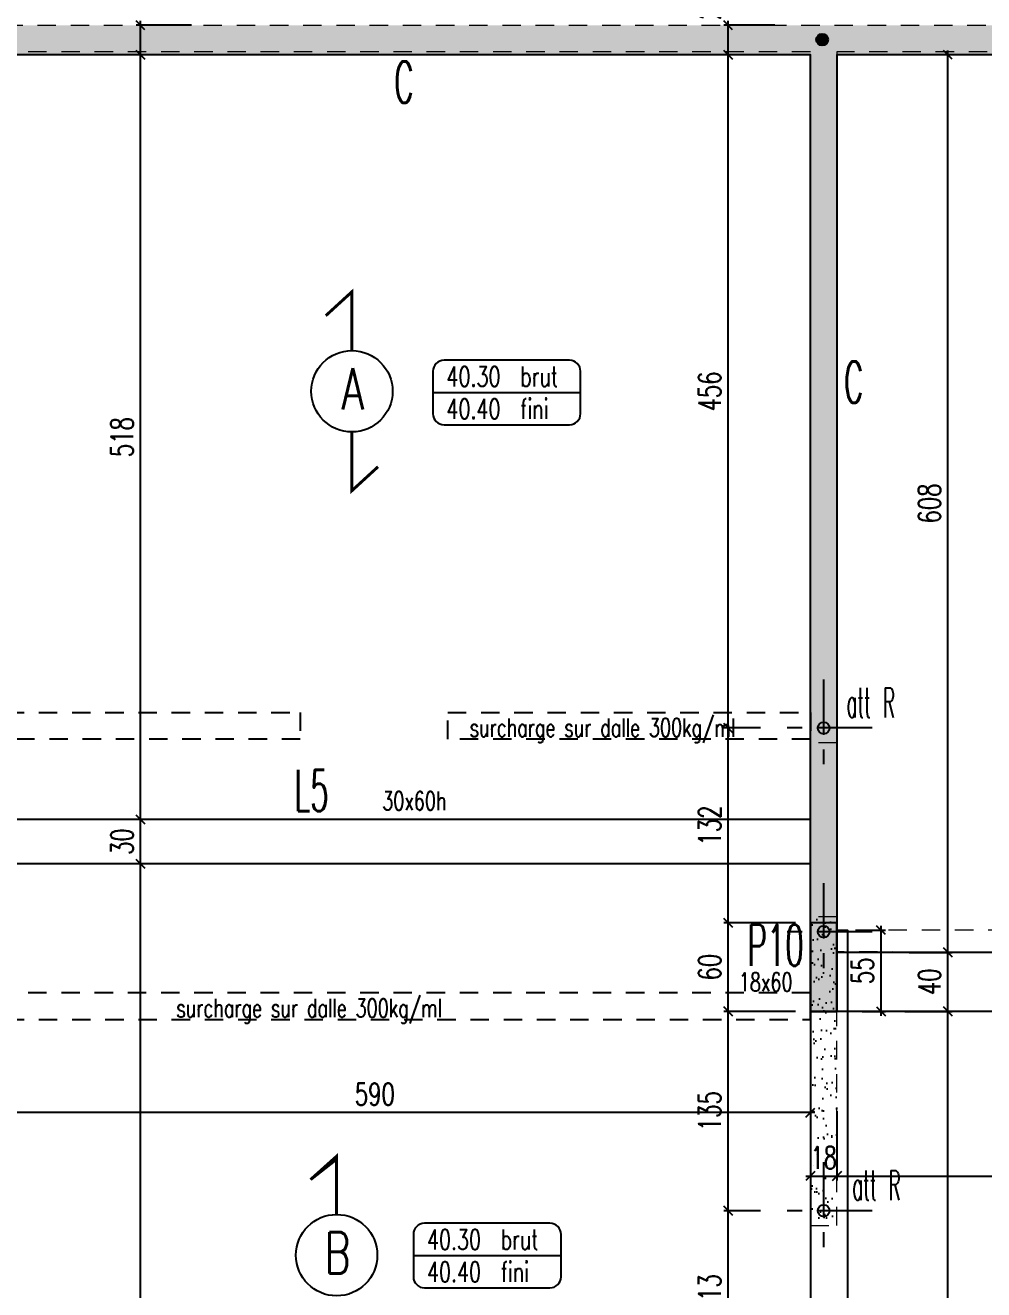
# Model space of a CAD drawing. Extents: x 308 to 437, y -199 to -146.
# Drawn here: x 391.57 to 398.06, y -173.43 to -164.86 of the extents above; entities that cross this region are included whole.
import ezdxf
from ezdxf.enums import TextEntityAlignment as Align

# ---------------------------------------------------------------- set-up
doc = ezdxf.new("R2010")
doc.units = 0
doc.header["$LTSCALE"] = 0.5
doc.header["$MEASUREMENT"] = 0
for name, pattern in [('AXES2', [1.125, 0.75, -0.125, 0.125, -0.125]), ('CACHE', [0.375, 0.25, -0.125]), ('DISCONTINU2', [0.375, 0.25, -0.125])]:
    doc.linetypes.add(name, pattern=pattern)
doc.layers.get('DEFPOINTS').update_dxf_attribs({"linetype": 'CONTINUOUS'})
for name, color, linetype in [('AXES', 6, 'AXES2'), ('COTATION', 7, 'CONTINUOUS'), ('HABILLAGE', 7, 'CONTINUOUS'), ('MURS', 3, 'CONTINUOUS'), ('PLANCHER', 7, 'CONTINUOUS'), ('POCHAGE', 254, 'CONTINUOUS'), ('POTEAUX', 1, 'CONTINUOUS'), ('POUTRES', 2, 'CONTINUOUS'), ('RAID', 1, 'CONTINUOUS'), ('RDC', 7, 'DISCONTINU2'), ('REPERAGE', 4, 'CONTINUOUS'), ('REPERE-CHAI', 4, 'CONTINUOUS'), ('REPERE-POT', 4, 'CONTINUOUS'), ('REPERE-POUT', 4, 'CONTINUOUS'), ('REPERE-RAID', 4, 'CONTINUOUS'), ('TPFI cloisonsSAAD', 4, 'CONTINUOUS')]:
    doc.layers.add(name, color=color, linetype=linetype)
doc.styles.add('ROMANS8', font='romans.shx', dxfattribs={"width": 0.7})
doc.styles.get("Standard").update_dxf_attribs({"font": 'txt.shx'})
doc.dimstyles.new('COT50 cm', dxfattribs={"dimtxt": 0.15, "dimasz": 0.06, "dimexe": 0.03, "dimexo": 0.1, "dimgap": 0.05, "dimtad": 1, "dimdec": 0, "dimlfac": 100, "dimzin": 0, "dimdsep": 46, "dimtxsty": 'ROMANS8', "dimblk1": 'OBLIQUE', "dimblk2": 'OBLIQUE', "dimsah": 1, "dimcen": 0.03, "dimdle": 0.03, "dimclrt": 1, "dimadec": 0, "dimazin": 0, "dimtfac": 1, "dimtdec": 0, "dimtmove": 0, "dimatfit": 3, "dimfxl": 0, "dimtolj": 1, "dimtzin": 0, "dimlwd": -1, "dimlwe": -1, "dimarcsym": 0})
pattern_1 = [(37.50000000000001, (-513.7932252132141, 160.441264554556), (-0.004409535067672572, 0.1348776638309211), [0, -0.1064, 0, -0.119, 0, -0.11375]), (7.499999999999999, (-513.7932252132141, 160.441264554556), (0.1238843693687409, 0.1975502245660818), [0, -0.0574, 0, -0.09590000000000001, 0, -0.03675]), (327.5, (-513.8793252132141, 160.441264554556), (0.2179899303226047, 0.000396133747587546), [0, -0.035, 0, -0.126, 0, -0.1645]), (317.5, (-513.8793252132141, 160.441264554556), (0.2104288623200606, 0.06143728954539746), [0, -0.0175, 0, -0.0826, 0, -0.09450000000000001])]

# ---------------------------------------------------------------- blocks, each defined once
blk = doc.blocks.new('139')
at = {"layer": 'HABILLAGE', "color": 7}
blk.add_line((-0.6647674193192543, 0), (0.6647674193192543, 0), dxfattribs=at)
at = {"layer": 'HABILLAGE'}
blk.add_lwpolyline([(-0.5647674193192529, -0.2909585148416696), (0.5647674193192636, -0.2909585148416696, 0.414213562373095), (0.6647674193192632, -0.1909585148416681), (0.6647674193192614, 0.1909585148416717, 0.414213562373095), (0.5647674193192618, 0.2909585148416731), (-0.5647674193192529, 0.2909585148416767, 0.4142135623730961), (-0.6647674193192525, 0.1909585148416753), (-0.6647674193192525, -0.1909585148416681, 0.414213562373095)], format="xyb", close=True, dxfattribs=at)
at = {"layer": 'HABILLAGE', "color": 1, "width": 0.7}
for s, p in [('brut', (0.1214602672022504, 0.05395632803437067)), ('fini', (0.1214602672022504, -0.2370021868072989))]:
    blk.add_text(s, height=0.18, dxfattribs=at).set_placement(p)
for tag, p in [('NIVBRUT', (-0.5425253203965941, 0.05395632803437067)), ('NIVFINI', (-0.5425253203965941, -0.2370021868072989))]:
    blk.add_attdef(tag, p, '', height=0.18, dxfattribs=at)
blk = doc.blocks.new('_Oblique')
at = {"layer": 'COTATION', "color": 0, "lineweight": -2}
blk.add_line((-0.5, -0.5), (0.5, 0.5), dxfattribs=at)
blk = doc.blocks.new('*D899')
at = {"layer": 'COTATION', "color": 0, "transparency": 16777216}
for p, q in [((384.5226946487015, -163.98560022323), (403.9996500210831, -163.98560022323)), ((384.5526946487015, -164.5643357980688), (384.5526946487015, -163.95560022323)), ((403.9696500210831, -164.761264984742), (403.9696500210831, -163.95560022323))]:
    blk.add_line(p, q, dxfattribs=at)
at = {"layer": 'DEFPOINTS', "color": 0, "transparency": 16777216}
for p in [(403.9696500210831, -163.98560022323), (384.5526946487015, -164.6643357980688), (403.9696500210831, -164.861264984742)]:
    blk.add_point(p, dxfattribs=at)
at = {"layer": 'COTATION', "color": 0, "transparency": 16777216, "xscale": 0.06, "yscale": 0.06, "zscale": 0.06, "rotation": 180}
blk.add_blockref('_Oblique', (384.5526946487015, -163.98560022323), dxfattribs=at)
at = {"layer": 'COTATION', "color": 0, "transparency": 16777216, "xscale": 0.06, "yscale": 0.06, "zscale": 0.06}
blk.add_blockref('_Oblique', (403.9696500210831, -163.98560022323), dxfattribs=at)
at = {"layer": 'COTATION', "color": 1, "transparency": 16777216, "insert": (394.2611723348923, -163.86060022323), "char_height": 0.15, "attachment_point": 5, "style": 'ROMANS8'}
blk.add_mtext('\\A1;1942', dxfattribs=at)
blk = doc.blocks.new('*D1164')
at = {"layer": 'COTATION', "color": 0, "transparency": 16777216}
for p, q in [((392.3506608695665, -176.7615375992998), (392.3506608695665, -170.5114053712962)), ((392.548341699277, -170.5414053712962), (392.3206608695666, -170.5414053712962)), ((392.5480192227104, -176.7315375992998), (392.3206608695666, -176.7315375992998))]:
    blk.add_line(p, q, dxfattribs=at)
at = {"layer": 'DEFPOINTS', "color": 0, "transparency": 16777216}
for p in [(392.3506608695665, -170.5414053712962), (392.648341699277, -170.5414053712962), (392.6480192227104, -176.7315375992998)]:
    blk.add_point(p, dxfattribs=at)
at = {"layer": 'COTATION', "color": 0, "transparency": 16777216, "xscale": 0.06, "yscale": 0.06, "zscale": 0.06}
for p, rotation in [((392.3506608695665, -170.5414053712962), 90), ((392.3506608695665, -176.7315375992998), 270)]:
    blk.add_blockref('_Oblique', p, dxfattribs=dict(at, rotation=rotation))
at = {"layer": 'COTATION', "color": 1, "transparency": 16777216, "insert": (392.2256608695666, -173.6364714852979), "char_height": 0.15, "attachment_point": 5, "rotation": 90, "style": 'ROMANS8'}
blk.add_mtext('\\A1;619', dxfattribs=at)
blk = doc.blocks.new('*D1165')
at = {"layer": 'COTATION', "color": 0, "transparency": 16777216}
for p, q in [((392.6026200261698, -170.2414081985328), (392.3206608695666, -170.2414081985328)), ((392.3506608695665, -170.5714053712962), (392.3506608695665, -170.2114081985328)), ((392.548341699277, -170.5414053712962), (392.3206608695666, -170.5414053712962))]:
    blk.add_line(p, q, dxfattribs=at)
at = {"layer": 'DEFPOINTS', "color": 0, "transparency": 16777216}
for p in [(392.3506608695665, -170.2414081985328), (392.7026200261698, -170.2414081985328), (392.648341699277, -170.5414053712962)]:
    blk.add_point(p, dxfattribs=at)
at = {"layer": 'COTATION', "color": 0, "transparency": 16777216, "xscale": 0.06, "yscale": 0.06, "zscale": 0.06}
for p, rotation in [((392.3506608695665, -170.2414081985328), 90), ((392.3506608695665, -170.5414053712962), 270)]:
    blk.add_blockref('_Oblique', p, dxfattribs=dict(at, rotation=rotation))
at = {"layer": 'COTATION', "color": 1, "transparency": 16777216, "insert": (392.2256608695666, -170.3914067849144), "char_height": 0.15, "attachment_point": 5, "rotation": 90, "style": 'ROMANS8'}
blk.add_mtext('\\A1;30', dxfattribs=at)
blk = doc.blocks.new('*D1166')
at = {"layer": 'COTATION', "color": 0, "transparency": 16777216}
for p, q in [((392.3506608695665, -170.2714081985328), (392.3506608695665, -165.0312649835514)), ((392.6962386951576, -165.0612649835514), (392.3206608695666, -165.0612649835514)), ((392.6026200261698, -170.2414081985328), (392.3206608695666, -170.2414081985328))]:
    blk.add_line(p, q, dxfattribs=at)
at = {"layer": 'DEFPOINTS', "color": 0, "transparency": 16777216}
for p in [(392.3506608695665, -165.0612649835514), (392.7962386951576, -165.0612649835514), (392.7026200261698, -170.2414081985328)]:
    blk.add_point(p, dxfattribs=at)
at = {"layer": 'COTATION', "color": 0, "transparency": 16777216, "xscale": 0.06, "yscale": 0.06, "zscale": 0.06}
for p, rotation in [((392.3506608695665, -165.0612649835514), 90), ((392.3506608695665, -170.2414081985328), 270)]:
    blk.add_blockref('_Oblique', p, dxfattribs=dict(at, rotation=rotation))
at = {"layer": 'COTATION', "color": 1, "transparency": 16777216, "insert": (392.2256608695666, -167.6513365910421), "char_height": 0.15, "attachment_point": 5, "rotation": 90, "style": 'ROMANS8'}
blk.add_mtext('\\A1;518', dxfattribs=at)
blk = doc.blocks.new('*D1167')
at = {"layer": 'COTATION', "color": 0, "transparency": 16777216}
for p, q in [((392.6962386951576, -164.8612649833652), (392.3206608695666, -164.8612649833652)), ((392.3506608695665, -165.0912649835514), (392.3506608695665, -164.8312649833652)), ((392.6962386951576, -165.0612649835514), (392.3206608695666, -165.0612649835514))]:
    blk.add_line(p, q, dxfattribs=at)
at = {"layer": 'DEFPOINTS', "color": 0, "transparency": 16777216}
for p in [(392.3506608695665, -164.8612649833652), (392.7962386951576, -164.8612649833652), (392.7962386951576, -165.0612649835514)]:
    blk.add_point(p, dxfattribs=at)
at = {"layer": 'COTATION', "color": 0, "transparency": 16777216, "xscale": 0.06, "yscale": 0.06, "zscale": 0.06}
for p, rotation in [((392.3506608695665, -164.8612649833652), 90), ((392.3506608695665, -165.0612649835514), 270)]:
    blk.add_blockref('_Oblique', p, dxfattribs=dict(at, rotation=rotation))
at = {"layer": 'COTATION', "color": 1, "transparency": 16777216, "insert": (392.2267175397956, -164.7117923822652), "char_height": 0.15, "attachment_point": 5, "rotation": 90, "style": 'ROMANS8'}
blk.add_mtext('\\A1;20', dxfattribs=at)
blk = doc.blocks.new('*D1174')
at = {"layer": 'COTATION', "color": 0, "transparency": 16777216}
for p, q in [((396.5507838022669, -172.8912654549384), (396.3026295989478, -172.8912654549384)), ((396.3326295989477, -174.0512649847402), (396.3326295989477, -172.8612654549384)), ((396.5507838022669, -174.0212649847402), (396.3026295989478, -174.0212649847402))]:
    blk.add_line(p, q, dxfattribs=at)
at = {"layer": 'DEFPOINTS', "color": 0, "transparency": 16777216}
for p in [(396.3326295989477, -172.8912654549384), (396.6507838022669, -172.8912654549384), (396.6507838022669, -174.0212649847402)]:
    blk.add_point(p, dxfattribs=at)
at = {"layer": 'COTATION', "color": 0, "transparency": 16777216, "xscale": 0.06, "yscale": 0.06, "zscale": 0.06}
for p, rotation in [((396.3326295989477, -172.8912654549384), 90), ((396.3326295989477, -174.0212649847402), 270)]:
    blk.add_blockref('_Oblique', p, dxfattribs=dict(at, rotation=rotation))
at = {"layer": 'COTATION', "color": 1, "transparency": 16777216, "insert": (396.2076295989478, -173.4562652198392), "char_height": 0.15, "attachment_point": 5, "rotation": 90, "style": 'ROMANS8'}
blk.add_mtext('\\A1;113', dxfattribs=at)
blk = doc.blocks.new('*D1175')
at = {"layer": 'COTATION', "color": 0, "transparency": 16777216}
for p, q in [((396.7899855047765, -171.5413366858738), (396.3026295989478, -171.5413366858738)), ((396.3326295989477, -172.9212654549384), (396.3326295989477, -171.5113366858738)), ((396.5507838022669, -172.8912654549384), (396.3026295989478, -172.8912654549384))]:
    blk.add_line(p, q, dxfattribs=at)
at = {"layer": 'DEFPOINTS', "color": 0, "transparency": 16777216}
for p in [(396.3326295989477, -171.5413366858738), (396.8899855047765, -171.5413366858738), (396.6507838022669, -172.8912654549384)]:
    blk.add_point(p, dxfattribs=at)
at = {"layer": 'COTATION', "color": 0, "transparency": 16777216, "xscale": 0.06, "yscale": 0.06, "zscale": 0.06}
for p, rotation in [((396.3326295989477, -171.5413366858738), 90), ((396.3326295989477, -172.8912654549384), 270)]:
    blk.add_blockref('_Oblique', p, dxfattribs=dict(at, rotation=rotation))
at = {"layer": 'COTATION', "color": 1, "transparency": 16777216, "insert": (396.2076295989478, -172.216301070406), "char_height": 0.15, "attachment_point": 5, "rotation": 90, "style": 'ROMANS8'}
blk.add_mtext('\\A1;135', dxfattribs=at)
blk = doc.blocks.new('*D1176')
at = {"layer": 'COTATION', "color": 0, "transparency": 16777216}
for p, q in [((396.7899354765672, -170.941384492271), (396.3026295989478, -170.941384492271)), ((396.3326295989477, -171.5713366858738), (396.3326295989477, -170.911384492271)), ((396.7899855047765, -171.5413366858738), (396.3026295989478, -171.5413366858738))]:
    blk.add_line(p, q, dxfattribs=at)
at = {"layer": 'DEFPOINTS', "color": 0, "transparency": 16777216}
for p in [(396.3326295989477, -170.941384492271), (396.8899354765672, -170.941384492271), (396.8899855047765, -171.5413366858738)]:
    blk.add_point(p, dxfattribs=at)
at = {"layer": 'COTATION', "color": 0, "transparency": 16777216, "xscale": 0.06, "yscale": 0.06, "zscale": 0.06}
for p, rotation in [((396.3326295989477, -170.941384492271), 90), ((396.3326295989477, -171.5413366858738), 270)]:
    blk.add_blockref('_Oblique', p, dxfattribs=dict(at, rotation=rotation))
at = {"layer": 'COTATION', "color": 1, "transparency": 16777216, "insert": (396.2076295989478, -171.2413605890723), "char_height": 0.15, "attachment_point": 5, "rotation": 90, "style": 'ROMANS8'}
blk.add_mtext('\\A1;60', dxfattribs=at)
blk = doc.blocks.new('*D1177')
at = {"layer": 'COTATION', "color": 0, "transparency": 16777216}
for p, q in [((396.3326295989477, -170.971384492271), (396.3326295989477, -169.5912654561348)), ((396.5507838022669, -169.6212654561348), (396.3026295989478, -169.6212654561348)), ((396.7899354765672, -170.941384492271), (396.3026295989478, -170.941384492271))]:
    blk.add_line(p, q, dxfattribs=at)
at = {"layer": 'DEFPOINTS', "color": 0, "transparency": 16777216}
for p in [(396.3326295989477, -169.6212654561348), (396.6507838022669, -169.6212654561348), (396.8899354765672, -170.941384492271)]:
    blk.add_point(p, dxfattribs=at)
at = {"layer": 'COTATION', "color": 0, "transparency": 16777216, "xscale": 0.06, "yscale": 0.06, "zscale": 0.06}
for p, rotation in [((396.3326295989477, -169.6212654561348), 90), ((396.3326295989477, -170.941384492271), 270)]:
    blk.add_blockref('_Oblique', p, dxfattribs=dict(at, rotation=rotation))
at = {"layer": 'COTATION', "color": 1, "transparency": 16777216, "insert": (396.2076295989478, -170.2813249742029), "char_height": 0.15, "attachment_point": 5, "rotation": 90, "style": 'ROMANS8'}
blk.add_mtext('\\A1;132', dxfattribs=at)
blk = doc.blocks.new('*D1178')
at = {"layer": 'COTATION', "color": 0, "transparency": 16777216}
for p, q in [((396.3326295989477, -169.6512654561348), (396.3326295989477, -165.0312649835514)), ((396.5883518392069, -165.0612649835514), (396.3026295989478, -165.0612649835514)), ((396.5507838022669, -169.6212654561348), (396.3026295989478, -169.6212654561348))]:
    blk.add_line(p, q, dxfattribs=at)
at = {"layer": 'DEFPOINTS', "color": 0, "transparency": 16777216}
for p in [(396.3326295989477, -165.0612649835514), (396.6883518392069, -165.0612649835514), (396.6507838022669, -169.6212654561348)]:
    blk.add_point(p, dxfattribs=at)
at = {"layer": 'COTATION', "color": 0, "transparency": 16777216, "xscale": 0.06, "yscale": 0.06, "zscale": 0.06}
for p, rotation in [((396.3326295989477, -165.0612649835514), 90), ((396.3326295989477, -169.6212654561348), 270)]:
    blk.add_blockref('_Oblique', p, dxfattribs=dict(at, rotation=rotation))
at = {"layer": 'COTATION', "color": 1, "transparency": 16777216, "insert": (396.2076295989478, -167.3412652198431), "char_height": 0.15, "attachment_point": 5, "rotation": 90, "style": 'ROMANS8'}
blk.add_mtext('\\A1;456', dxfattribs=at)
blk = doc.blocks.new('*D1179')
at = {"layer": 'COTATION', "color": 0, "transparency": 16777216}
for p, q in [((396.6482555627616, -164.861264984742), (396.3026295989478, -164.861264984742)), ((396.3326295989477, -165.0912649835514), (396.3326295989477, -164.831264984742)), ((396.5883518392069, -165.0612649835514), (396.3026295989478, -165.0612649835514))]:
    blk.add_line(p, q, dxfattribs=at)
at = {"layer": 'DEFPOINTS', "color": 0, "transparency": 16777216}
for p in [(396.3326295989477, -164.861264984742), (396.7482555627616, -164.861264984742), (396.6883518392069, -165.0612649835514)]:
    blk.add_point(p, dxfattribs=at)
at = {"layer": 'COTATION', "color": 0, "transparency": 16777216, "xscale": 0.06, "yscale": 0.06, "zscale": 0.06}
for p, rotation in [((396.3326295989477, -164.861264984742), 90), ((396.3326295989477, -165.0612649835514), 270)]:
    blk.add_blockref('_Oblique', p, dxfattribs=dict(at, rotation=rotation))
at = {"layer": 'COTATION', "color": 1, "transparency": 16777216, "insert": (396.2038276924422, -164.7344652637053), "char_height": 0.15, "attachment_point": 5, "rotation": 90, "style": 'ROMANS8'}
blk.add_mtext('\\A1;20', dxfattribs=at)
blk = doc.blocks.new('*D1181')
at = {"layer": 'COTATION', "color": 0, "transparency": 16777216}
for p, q in [((397.5287371481942, -171.5411958753269), (397.8515095465871, -171.5411958753269)), ((397.8215095465871, -176.7614080561836), (397.8215095465871, -171.5111958753269)), ((397.1699354764121, -176.7314080561836), (397.8515095465871, -176.7314080561836))]:
    blk.add_line(p, q, dxfattribs=at)
at = {"layer": 'DEFPOINTS', "color": 0, "transparency": 16777216}
for p in [(397.4287371481942, -171.5411958753269), (397.8215095465871, -171.5411958753269), (397.0699354764121, -176.7314080561836)]:
    blk.add_point(p, dxfattribs=at)
at = {"layer": 'COTATION', "color": 0, "transparency": 16777216, "xscale": 0.06, "yscale": 0.06, "zscale": 0.06}
for p, rotation in [((397.8215095465871, -171.5411958753269), 90), ((397.8215095465871, -176.7314080561836), 270)]:
    blk.add_blockref('_Oblique', p, dxfattribs=dict(at, rotation=rotation))
at = {"layer": 'COTATION', "color": 1, "transparency": 16777216, "insert": (397.6965095465872, -174.1363019657552), "char_height": 0.15, "attachment_point": 5, "rotation": 90, "style": 'ROMANS8'}
blk.add_mtext('\\A1;519', dxfattribs=at)
blk = doc.blocks.new('*D1182')
at = {"layer": 'COTATION', "color": 0, "transparency": 16777216}
for p, q in [((397.8215095465871, -171.5711958753269), (397.8215095465871, -171.1111958753269)), ((397.558969852557, -171.1411958753269), (397.8515095465871, -171.1411958753269)), ((397.5287371481942, -171.5411958753269), (397.8515095465871, -171.5411958753269))]:
    blk.add_line(p, q, dxfattribs=at)
at = {"layer": 'DEFPOINTS', "color": 0, "transparency": 16777216}
for p in [(397.4589698525569, -171.1411958753269), (397.8215095465871, -171.1411958753269), (397.4287371481942, -171.5411958753269)]:
    blk.add_point(p, dxfattribs=at)
at = {"layer": 'COTATION', "color": 0, "transparency": 16777216, "xscale": 0.06, "yscale": 0.06, "zscale": 0.06}
for p, rotation in [((397.8215095465871, -171.1411958753269), 90), ((397.8215095465871, -171.5411958753269), 270)]:
    blk.add_blockref('_Oblique', p, dxfattribs=dict(at, rotation=rotation))
at = {"layer": 'COTATION', "color": 1, "transparency": 16777216, "insert": (397.6965095465872, -171.3411958753269), "char_height": 0.15, "attachment_point": 5, "rotation": 90, "style": 'ROMANS8'}
blk.add_mtext('\\A1;40', dxfattribs=at)
blk = doc.blocks.new('*D1183')
at = {"layer": 'COTATION', "color": 0, "transparency": 16777216}
for p, q in [((397.8215095465871, -171.1711958753269), (397.8215095465871, -165.0313088171607)), ((397.8808706256416, -165.0613088171607), (397.7915095465871, -165.0613088171607)), ((397.558969852557, -171.1411958753269), (397.8515095465871, -171.1411958753269))]:
    blk.add_line(p, q, dxfattribs=at)
at = {"layer": 'DEFPOINTS', "color": 0, "transparency": 16777216}
for p in [(397.8215095465871, -165.0613088171607), (397.9808706256417, -165.0613088171607), (397.4589698525569, -171.1411958753269)]:
    blk.add_point(p, dxfattribs=at)
at = {"layer": 'COTATION', "color": 0, "transparency": 16777216, "xscale": 0.06, "yscale": 0.06, "zscale": 0.06}
for p, rotation in [((397.8215095465871, -165.0613088171607), 90), ((397.8215095465871, -171.1411958753269), 270)]:
    blk.add_blockref('_Oblique', p, dxfattribs=dict(at, rotation=rotation))
at = {"layer": 'COTATION', "color": 1, "transparency": 16777216, "insert": (397.6965095465872, -168.1012523462437), "char_height": 0.15, "attachment_point": 5, "rotation": 90, "style": 'ROMANS8'}
blk.add_mtext('\\A1;608', dxfattribs=at)
blk = doc.blocks.new('*D1315')
at = {"layer": 'COTATION', "color": 0, "transparency": 16777216}
for p, q in [((397.0696500212317, -172.2167728875051), (397.0696500212317, -172.6868167271198)), ((396.8899830332508, -172.4707530079596), (396.8899830332508, -172.6868167271198)), ((396.8599830332508, -172.6568167271198), (397.0996500212317, -172.6568167271198))]:
    blk.add_line(p, q, dxfattribs=at)
at = {"layer": 'DEFPOINTS', "color": 0, "transparency": 16777216}
for p in [(397.0696500212317, -172.1167728875051), (396.8899830332508, -172.3707530079596), (397.0696500212317, -172.6568167271198)]:
    blk.add_point(p, dxfattribs=at)
at = {"layer": 'COTATION', "color": 0, "transparency": 16777216, "xscale": 0.06, "yscale": 0.06, "zscale": 0.06, "rotation": 180}
blk.add_blockref('_Oblique', (396.8899830332508, -172.6568167271198), dxfattribs=at)
at = {"layer": 'COTATION', "color": 0, "transparency": 16777216, "xscale": 0.06, "yscale": 0.06, "zscale": 0.06}
blk.add_blockref('_Oblique', (397.0696500212317, -172.6568167271198), dxfattribs=at)
at = {"layer": 'COTATION', "color": 1, "transparency": 16777216, "insert": (396.9798165272413, -172.5318167271198), "char_height": 0.15, "attachment_point": 5, "style": 'ROMANS8'}
blk.add_mtext('\\A1;18', dxfattribs=at)
blk = doc.blocks.new('*D1316')
at = {"layer": 'COTATION', "color": 0, "transparency": 16777216}
for p, q in [((400.7885690225652, -171.8241375556732), (400.7885690225652, -172.6868167271198)), ((397.0696500212317, -172.2167728875051), (397.0696500212317, -172.6868167271198)), ((397.0396500212318, -172.6568167271198), (400.8185690225652, -172.6568167271198))]:
    blk.add_line(p, q, dxfattribs=at)
at = {"layer": 'DEFPOINTS', "color": 0, "transparency": 16777216}
for p in [(400.7885690225652, -171.7241375556732), (397.0696500212317, -172.1167728875051), (400.7885690225652, -172.6568167271198)]:
    blk.add_point(p, dxfattribs=at)
at = {"layer": 'COTATION', "color": 0, "transparency": 16777216, "xscale": 0.06, "yscale": 0.06, "zscale": 0.06, "rotation": 180}
blk.add_blockref('_Oblique', (397.0696500212317, -172.6568167271198), dxfattribs=at)
at = {"layer": 'COTATION', "color": 0, "transparency": 16777216, "xscale": 0.06, "yscale": 0.06, "zscale": 0.06}
blk.add_blockref('_Oblique', (400.7885690225652, -172.6568167271198), dxfattribs=at)
at = {"layer": 'COTATION', "color": 1, "transparency": 16777216, "insert": (398.9291095218985, -172.5318167271198), "char_height": 0.15, "attachment_point": 5, "style": 'ROMANS8'}
blk.add_mtext('\\A1;372', dxfattribs=at)
blk = doc.blocks.new('*D1325')
at = {"layer": 'COTATION', "color": 0, "transparency": 16777216}
for p, q in [((390.9866376913083, -171.2755076945631), (390.9866376913083, -172.2566402709831)), ((396.8899830332508, -172.0405765518229), (396.8899830332508, -172.2566402709831)), ((396.9199830332508, -172.2266402709831), (390.9566376913083, -172.2266402709831))]:
    blk.add_line(p, q, dxfattribs=at)
at = {"layer": 'DEFPOINTS', "color": 0, "transparency": 16777216}
for p in [(390.9866376913083, -171.1755076945631), (396.8899830332508, -171.9405765518229), (390.9866376913083, -172.2266402709831)]:
    blk.add_point(p, dxfattribs=at)
at = {"layer": 'COTATION', "color": 0, "transparency": 16777216, "xscale": 0.06, "yscale": 0.06, "zscale": 0.06, "rotation": 180}
blk.add_blockref('_Oblique', (390.9866376913083, -172.2266402709831), dxfattribs=at)
at = {"layer": 'COTATION', "color": 0, "transparency": 16777216, "xscale": 0.06, "yscale": 0.06, "zscale": 0.06}
blk.add_blockref('_Oblique', (396.8899830332508, -172.2266402709831), dxfattribs=at)
at = {"layer": 'COTATION', "color": 1, "transparency": 16777216, "insert": (393.9383103622795, -172.1016402709831), "char_height": 0.15, "attachment_point": 5, "style": 'ROMANS8'}
blk.add_mtext('\\A1;590', dxfattribs=at)
blk = doc.blocks.new('*D1594')
at = {"layer": 'COTATION', "color": 0, "transparency": 16777216}
for p, q in [((397.3684226923579, -171.5711958753269), (397.3684226923579, -170.9606750590254)), ((397.2401578534048, -170.9906750590254), (397.3984226923578, -170.9906750590254)), ((397.2401578534048, -171.5411958753269), (397.3984226923578, -171.5411958753269))]:
    blk.add_line(p, q, dxfattribs=at)
at = {"layer": 'DEFPOINTS', "color": 0, "transparency": 16777216}
for p in [(397.1401578534047, -170.9906750590254), (397.3684226923579, -170.9906750590254), (397.1401578534047, -171.5411958753269)]:
    blk.add_point(p, dxfattribs=at)
at = {"layer": 'COTATION', "color": 0, "transparency": 16777216, "xscale": 0.06, "yscale": 0.06, "zscale": 0.06}
for p, rotation in [((397.3684226923579, -170.9906750590254), 90), ((397.3684226923579, -171.5411958753269), 270)]:
    blk.add_blockref('_Oblique', p, dxfattribs=dict(at, rotation=rotation))
at = {"layer": 'COTATION', "color": 1, "transparency": 16777216, "insert": (397.2434226923579, -171.2659354671761), "char_height": 0.15, "attachment_point": 5, "rotation": 90, "style": 'ROMANS8'}
blk.add_mtext('\\A1;55', dxfattribs=at)
blk = doc.blocks.new('A$C6B096A38')
at = {"layer": 'POCHAGE'}
h = blk.add_hatch(dxfattribs=at)
h.set_pattern_fill('AR-SAND', color=0, scale=0.07)
h.set_pattern_definition(pattern_1)
h.paths.add_polyline_path([(43.51384983912067, -7.159253976344189), (42.1366041614026, -7.159253976344189), (42.1366041614026, -4.60000000118859), (44.71041030049469, -4.600000345755063), (44.71041030049469, -9.075000001186282), (44.89048840896862, -9.075000001186282), (44.89048840896862, -4.60000000118859), (50.79378619422778, -4.60000000118859), (50.79378619422778, -9.280000001191524), (50.97378144450431, -9.280000001191524), (50.97378144450431, -4.60000000118859), (54.69246336292031, -4.60000000265191), (54.69237688321232, -7.305312413242916), (54.87249698720825, -7.305312411779596), (54.87249699585118, -4.61999999164982), (57.67369989422536, -4.6200000011886), (57.67369989422536, -11.18499999999764), (57.87342514671025, -11.1849999809821), (57.8737814443557, -4.420000001191511), (38.35689072228956, -4.420000001191511), (38.35689072228956, -4.60000000118859), (41.95661589450651, -4.60000000118859), (41.95661589450651, -7.509253976342734), (42.13660416140203, -7.509253976342734), (42.13660416140192, -7.339253976341269), (43.33384983919586, -7.339253976341269), (43.33384983919586, -9.075000001186282), (43.51384983912067, -9.075000001186282)])
h = blk.add_hatch(dxfattribs=at)
h.set_pattern_fill('AR-SAND', color=0, scale=0.07)
h.set_pattern_definition(pattern_1)
h.paths.add_polyline_path([(50.97378144450431, -10.4599999999997), (50.79378619422778, -10.4599999999997), (50.79378619422778, -12.54999999999507), (50.97378144450431, -12.54999999999507)])
at = {"layer": 'AXES', "color": 1}
for p, q in [((50.88378381936604, -8.851131878757883), (50.88378381936604, -9.508869066410966)), ((51.21265241319259, -9.180000472584368), (50.5549152255395, -9.180000472584368)), ((50.88378381936604, -10.23113140617315), (50.88378381936604, -10.88886859382623)), ((51.21265241319259, -10.55999999999963), (50.5549152255395, -10.55999999999963)), ((50.88378381936604, -12.12113187756142), (50.88378381936604, -12.77886906521451)), ((51.21265241319259, -12.45000047138791), (50.5549152255395, -12.45000047138791))]:
    blk.add_line(p, q, dxfattribs=at)
at = {"layer": 'RAID'}
for centre in [(50.88378381936604, -9.180000472584368), (50.88378381936604, -10.55999999999963), (50.88378381936604, -12.45000047138791)]:
    blk.add_circle(centre, 0.04, dxfattribs=at)
at = {"layer": 'RDC', "linetype": 'CACHE', "lineweight": 15}
for points in [[(54.69246336292031, -4.60000000265191), (50.97378144450431, -4.60000000118859), (50.97378144450431, -9.280000001191524), (50.79378619422778, -9.280000001191524), (50.79378619422778, -4.60000000118859), (44.89048840896862, -4.60000000118859)], [(38.35689072228956, -4.420000001191511), (57.8737814443557, -4.420000001191511)]]:
    blk.add_lwpolyline(points, dxfattribs=at)
blk.add_lwpolyline([(50.79378619422778, -10.4599999999997), (50.79378619422778, -12.54999999999507), (50.97378144450431, -12.54999999999507), (50.97378144450431, -10.4599999999997)], close=True, dxfattribs=at)

msp = doc.modelspace()

# ---------------------------------------------------------------- hatches: boundary and pattern name
at = {"layer": 'POCHAGE'}
h = msp.add_hatch(color=256, dxfattribs=at)
h.dxf.hatch_style = 1
edge = h.paths.add_edge_path(flags=16)
edge.add_arc((396.969650021802, -164.9585380693718), 0.04000000000002046, 0, 360)
edge = h.paths.add_edge_path(flags=16)
edge.add_arc((400.8683654934545, -164.9597647497052), 0.04000000000002046, 0, 360)
edge = h.paths.add_edge_path(flags=16)
edge.add_arc((400.8683654934545, -167.5416467609536), 0.04000000000002046, 0, 360)
edge = h.paths.add_edge_path(flags=16)
edge.add_arc((402.369614405111, -166.5416259982287), 0.04000000000002046, 0, 360)
edge = h.paths.add_edge_path(flags=16)
edge.add_arc((402.3666590805813, -167.5416467609539), 0.04000000000002046, 0, 360)
edge = h.paths.add_edge_path(flags=16)
edge.add_arc((403.8696500217923, -164.9597647499957), 0.04000000000002046, 0, 360)
edge = h.paths.add_edge_path(flags=16)
edge.add_arc((402.3662766869561, -168.5859973541597), 0.04000000000002046, 0, 360)
edge = h.paths.add_edge_path(flags=16)
edge.add_arc((400.868365492819, -171.5262649823673), 0.04000000000002046, 0, 360)
edge = h.paths.add_edge_path(flags=16)
edge.add_arc((402.4646887215186, -171.5267698493396), 0.04000000000002046, 0, 360)
edge = h.paths.add_edge_path(flags=16)
edge.add_arc((390.8965407438265, -164.9574577399209), 0.04000000000002046, 0, 360)
edge = h.paths.add_edge_path(flags=16)
edge.add_arc((403.8897118027952, -171.5262649830679), 0.04000000000002046, 0, 360)
edge = h.paths.add_edge_path(flags=16)
edge.add_arc((388.1427592994202, -164.9569673946631), 0.04000000000002046, 0, 360)
edge = h.paths.add_edge_path(flags=16)
edge.add_arc((382.0807142356188, -164.9558911173376), 0.04000000000002046, 0, 360)
edge = h.paths.add_edge_path(flags=16)
edge.add_arc((382.081105665234, -162.7541245836589), 0.04000000000002046, 0, 360)
h.paths.add_polyline_path([(400.968365564885, -167.4516347914772), (400.9686508454472, -167.4516347912651), (400.9686508454472, -165.0611855328771), (400.9687249082982, -165.0612632826667), (403.7695684709528, -165.0612632826667), (403.7695684709528, -169.9609158316951), (402.4592488924503, -169.9609158316951), (402.4592488924503, -169.8409232995986), (402.2792501018344, -169.8409222613137), (402.2792501018344, -170.1409973541599), (403.7695684709528, -170.1409973541599), (403.7695684709528, -171.6262649830681), (403.9689791175066, -171.6262649830681), (403.9689791175066, -171.6210166612486), (403.9699354765439, -164.8612649833652), (382.1730447284169, -164.8612649833652), (382.1727582364435, -162.6512649834024), (375.2730447544461, -162.6512649834024), (375.2730447544461, -162.8512649835896), (381.9730439857195, -162.8512649835896), (381.9727814802613, -169.9413540660366), (382.1727905262198, -169.9413275654451), (382.1730447543637, -165.0612649835514), (388.0527651864134, -165.0612649836177), (388.0527651540942, -169.9412383691966), (388.2327534437407, -169.9412118565702), (388.2327534437424, -165.0612649835505), (390.8066376912862, -165.0612646230484), (390.8064650220833, -169.9412398769027), (390.9866376913082, -169.94121263511), (390.986637691308, -165.0612649835514), (396.8899354765672, -165.0612649835514), (396.8899354765672, -170.941384492271), (397.069935476579, -170.9413579869985), (397.0699354765804, -165.0612649835514), (400.7885695038177, -165.0614439218117), (400.7885690225652, -171.6263980693946), (402.5636969455703, -171.6262648883881), (402.5636970658232, -171.4462648882019), (400.9686505442575, -171.4462649828818), (400.968650831738, -167.6316347638469), (400.9683655643057, -167.6316347570373)])
h.paths.add_polyline_path([(402.2762996670227, -167.4516338187939), (402.2762996670227, -167.6316659789101), (402.2766719115388, -167.631665987796), (402.276647325316, -168.6849924185566), (402.456647325316, -168.6849924185566), (402.456647325316, -166.4416228464943), (402.2766708358466, -166.4416230092894), (402.2766717494368, -167.4516338185173)])
at = {"layer": 'POTEAUX'}
h = msp.add_hatch(color=256, dxfattribs=at)
h.dxf.hatch_style = 1
h.paths.add_polyline_path([(397.0699353842923, -170.9413579870121), (396.8898854483579, -170.9413844996378), (396.8899855047765, -171.5413366858738), (397.0699353842923, -171.5413101569375)])
at = {"layer": 'RAID'}
msp.add_hatch(color=256, dxfattribs=at).paths.add_polyline_path([(396.9296500218019, -164.958538069372, -1), (397.009650021802, -164.958538069372, -1)])

# ---------------------------------------------------------------- linework, layer by layer
at = {"layer": 'MURS'}
msp.add_lwpolyline([(400.7885695038177, -165.0614439218117), (397.0699354765804, -165.0612649835514), (397.0699354765788, -171.5411958753269), (396.8899354765672, -171.5411958753269), (396.8899354765672, -165.0612649835514), (390.986637691308, -165.0612649835514), (390.9866376913083, -170.5411648050354), (390.8064437952103, -170.5411535436368), (390.8066376912862, -165.0612646230484), (388.2327534437424, -165.0612649835505), (388.2327534437405, -170.5411654583316), (388.0527651501209, -170.5411654572039), (388.0527651864134, -165.0612649836177), (382.1730447543637, -165.0612649835514)], dxfattribs=at)
at = {"layer": 'PLANCHER', "color": 1, "const_width": 0.02}
for points in [[(393.7830239387729, -167.0645811422434), (393.7830239387726, -166.6664997382664), (393.6058340756635, -166.8287908151658)], [(393.7830239387735, -167.6159093181185), (393.7830239387739, -168.0139907220955), (393.9602138018831, -167.851699645196)], [(393.6796663575428, -172.9168555232152), (393.6796663575424, -172.5187741192382), (393.5024764944333, -172.6810651961375)]]:
    msp.add_lwpolyline(points, dxfattribs=at)
at = {"layer": 'PLANCHER', "color": 1}
for centre in [(393.7830239387733, -167.340245230181), (393.6796663575431, -173.1925196111528)]:
    msp.add_circle(centre, 0.2756640879375505, dxfattribs=at)
at = {"layer": 'POTEAUX'}
msp.add_lwpolyline([(397.0699353842923, -170.9413579870121), (396.8898854483579, -170.9413844996378), (396.8899855047765, -171.5413366858738), (397.0699353842923, -171.5413101569375)], close=True, dxfattribs=at)
at = {"layer": 'POUTRES'}
for p, q in [((396.8899354765672, -170.2416263378327), (390.9866376913083, -170.2413188039817)), ((396.8899354765672, -170.5416263382397), (382.1727592934386, -170.5408596430753)), ((400.788569028811, -171.1411958753269), (397.0699354765788, -171.1411958753269)), ((396.889985481293, -171.5411958753269), (396.8899354765672, -176.7314345614425)), ((400.788569028811, -171.5411958753269), (397.0699354765788, -171.5411958753269))]:
    msp.add_line(p, q, dxfattribs=at)
msp.add_lwpolyline([(397.0701236720441, -170.9906750590254), (397.1401795481218, -170.9906750590254), (397.1399297031006, -177.330692522473), (397.0699265892035, -177.3313602274192)], dxfattribs=at)
at = {"layer": 'RAID'}
msp.add_circle((396.969650021802, -164.958538069372), 0.04, dxfattribs=at)
at = {"layer": 'RDC', "linetype": 'CACHE', "lineweight": 15}
msp.add_lwpolyline([(395.071990420801, -188.7210785269153, 0.001091111049107239), (398.2160481594771, -188.8551769443006), (403.9664653135739, -188.8573708995313), (403.9663374561953, -182.0855472981788), (398.6696482986749, -182.0910471669453), (398.6693291298249, -170.9926317018066), (397.1401795497624, -170.9906334288414)], format="xyb", dxfattribs=at)
msp.add_lwpolyline([(403.766438155148, -186.2689792495443), (403.7663412365284, -182.2857703213753), (398.4696484005642, -182.2912701511218), (398.4693311050068, -171.1429827433244), (397.0696499946561, -171.1372592238208)], dxfattribs=at)
at = {"layer": 'TPFI cloisonsSAAD', "linetype": 'CACHE'}
msp.add_lwpolyline([(382.1729760851573, -169.3962649974216), (385.7589760851489, -169.3962649974216), (385.7589760851528, -171.5962649976078), (388.0524844512285, -171.5962649976078), (388.0524844512285, -175.8762649980914), (390.9866376913084, -175.8762649980896), (390.9866376913081, -171.5962649976078), (396.8896547709552, -171.5962649976078), (396.8896547709552, -171.416264997422), (390.2767575295271, -171.416264997422), (390.2767575295269, -171.5962649976078), (390.8064647184225, -171.5962649976088), (390.8064647184225, -175.6962649979056), (388.2327534437405, -175.6962649979065), (388.2327534437405, -171.5962649976088), (388.7629760851247, -171.5962649976088), (388.7629760851247, -171.416264997422), (388.2327534437405, -171.416264997422), (388.2327534437405, -170.1026247689503), (388.0524844512285, -170.1026247689503), (388.0524844512285, -171.416264997422), (385.9389760851606, -171.416264997422), (385.9389760855764, -169.2162649979479), (382.172828298545, -169.2162649979479)], dxfattribs=at)
for points in [[(390.9866376913082, -169.516264997497), (393.4333121684591, -169.516264997497), (393.4333121684591, -169.6962649976828), (390.9866376913082, -169.6962649976828)], [(394.4333121684591, -169.516264997497), (396.8896547709552, -169.516264997497), (396.8896547709552, -169.6962649976828), (394.4333121684591, -169.6962649976828)]]:
    msp.add_lwpolyline(points, close=True, dxfattribs=at)

# ---------------------------------------------------------------- block references
at = {"layer": 'HABILLAGE', "color": 1, "xscale": 0.7521624, "yscale": 0.7521624, "zscale": 0.7521624}
for p in [(394.8322947843394, -167.3490216383946), (394.6999301631122, -173.195302357107)]:
    msp.add_blockref('139', p, dxfattribs=at).add_auto_attribs({'NIVBRUT': '40.30', 'NIVFINI': '40.40'})
at = {"layer": 'RDC'}
msp.add_blockref('A$C6B096A38', (346.0958685767274, -160.4412649835505), dxfattribs=at)

# ---------------------------------------------------------------- texts
at = {"layer": 'PLANCHER', "color": 1, "width": 0.7}
for s, p in [('A', (393.7894139529693, -167.3237323924043)), ('B', (393.6860563717391, -173.1760067733761))]:
    msp.add_text(s, height=0.28, dxfattribs=at).set_placement(p, align=Align.MIDDLE)
at = {"layer": 'REPERAGE', "color": 1, "style": 'ROMANS8', "width": 0.7}
for s, p in [('surcharge sur dalle 300kg/ml', (394.5805994593438, -169.6810055668164)), (' 30x60h', (393.9286966137623, -170.1775707708955)), ('surcharge sur dalle 300kg/ml', (392.5928988345684, -171.5810055660293))]:
    msp.add_text(s, height=0.125, dxfattribs=at).set_placement(p)
at = {"layer": 'REPERE-CHAI', "color": 4, "width": 0.519}
for p in [(394.0700650289756, -165.3864321991612), (397.1175406946651, -167.4186689780342)]:
    msp.add_text('C', height=0.28, dxfattribs=at).set_placement(p)
at = {"layer": 'REPERE-POT', "color": 4, "width": 0.519}
msp.add_text('P10', height=0.28, dxfattribs=at).set_placement((396.464538842934, -171.2331437683353))
at = {"layer": 'REPERE-POT', "color": 1, "style": 'ROMANS8', "width": 0.7}
msp.add_text('18x60', height=0.125, dxfattribs=at).set_placement((396.4049760348642, -171.4046170607004))
at = {"layer": 'REPERE-POUT', "width": 0.519}
msp.add_text('L5', height=0.28, dxfattribs=at).set_placement((393.3951461612978, -170.1852691719405))
at = {"layer": 'REPERE-RAID', "color": 4, "width": 0.45}
for p in [(397.1341813783841, -169.5497845287532), (397.173064307425, -172.8197845275567)]:
    msp.add_text('att R', height=0.2, dxfattribs=at).set_placement(p)

# ---------------------------------------------------------------- dimensions: what is measured, and where the dimension line sits
at = {"layer": 'COTATION'}
for base, p1, p2, picture, middle in [((403.9696500210831, -163.98560022323), (384.5526946487015, -164.6643357980688), (403.9696500210831, -164.861264984742), '*D899', (394.2611723348923, -163.86060022323)), ((390.9866376913083, -172.2266402709831), (396.8899830332508, -171.9405765518229), (390.9866376913083, -171.1755076945631), '*D1325', (393.9383103622795, -172.1016402709831)), ((400.7885690225652, -172.6568167271198), (397.0696500212317, -172.1167728875051), (400.7885690225652, -171.7241375556732), '*D1316', (398.9291095218985, -172.5318167271198))]:
    dim = msp.add_linear_dim(base=base, p1=p1, p2=p2, dimstyle='COT50 cm', override={"dimtmove": 1}, dxfattribs=at)
    dim.commit()
    dim.dimension.update_dxf_attribs({"geometry": picture, "text_midpoint": middle})
for base, p1, p2, picture, middle in [((392.3506608695665, -164.8612649833652), (392.7962386951576, -165.0612649835514), (392.7962386951576, -164.8612649833652), '*D1167', (392.3517175397956, -164.7117923822652)), ((396.3326295989477, -164.861264984742), (396.6883518392069, -165.0612649835514), (396.7482555627616, -164.861264984742), '*D1179', (396.3288276924422, -164.7344652637053))]:
    dim = msp.add_linear_dim(base=base, p1=p1, p2=p2, angle=90, dimstyle='COT50 cm', override={"dimtmove": 1}, dxfattribs=at)
    dim.commit()
    dim.dimension.update_dxf_attribs({"geometry": picture, "text_midpoint": middle, "dimtype": 160})
for base, p1, p2, picture, middle in [((392.3506608695665, -165.0612649835514), (392.7026200261698, -170.2414081985328), (392.7962386951576, -165.0612649835514), '*D1166', (392.2256608695666, -167.6513365910421)), ((396.3326295989477, -165.0612649835514), (396.6507838022669, -169.6212654561348), (396.6883518392069, -165.0612649835514), '*D1178', (396.2076295989478, -167.3412652198431)), ((397.8215095465871, -165.0613088171607), (397.4589698525569, -171.1411958753269), (397.9808706256417, -165.0613088171607), '*D1183', (397.6965095465872, -168.1012523462437)), ((396.3326295989477, -169.6212654561348), (396.8899354765672, -170.941384492271), (396.6507838022669, -169.6212654561348), '*D1177', (396.2076295989478, -170.2813249742029)), ((392.3506608695665, -170.2414081985328), (392.648341699277, -170.5414053712962), (392.7026200261698, -170.2414081985328), '*D1165', (392.2256608695666, -170.3914067849144)), ((392.3506608695665, -170.5414053712962), (392.6480192227104, -176.7315375992998), (392.648341699277, -170.5414053712962), '*D1164', (392.2256608695666, -173.6364714852979)), ((396.3326295989477, -170.941384492271), (396.8899855047765, -171.5413366858738), (396.8899354765672, -170.941384492271), '*D1176', (396.2076295989478, -171.2413605890723)), ((397.3684226923579, -170.9906750590254), (397.1401578534047, -171.5411958753269), (397.1401578534047, -170.9906750590254), '*D1594', (397.2434226923579, -171.2659354671761)), ((397.8215095465871, -171.1411958753269), (397.4287371481942, -171.5411958753269), (397.4589698525569, -171.1411958753269), '*D1182', (397.6965095465872, -171.3411958753269)), ((396.3326295989477, -171.5413366858738), (396.6507838022669, -172.8912654549384), (396.8899855047765, -171.5413366858738), '*D1175', (396.2076295989478, -172.216301070406)), ((397.8215095465871, -171.5411958753269), (397.0699354764121, -176.7314080561836), (397.4287371481942, -171.5411958753269), '*D1181', (397.6965095465872, -174.1363019657552)), ((396.3326295989477, -172.8912654549384), (396.6507838022669, -174.0212649847402), (396.6507838022669, -172.8912654549384), '*D1174', (396.2076295989478, -173.4562652198392))]:
    dim = msp.add_linear_dim(base=base, p1=p1, p2=p2, angle=90, dimstyle='COT50 cm', override={"dimtmove": 1}, dxfattribs=at)
    dim.commit()
    dim.dimension.update_dxf_attribs({"geometry": picture, "text_midpoint": middle})
dim = msp.add_linear_dim(base=(397.0696500212317, -172.6568167271198), p1=(396.8899830332508, -172.3707530079596), p2=(397.0696500212317, -172.1167728875051), dimstyle='COT50 cm', dxfattribs=at)
dim.commit()
dim.dimension.update_dxf_attribs({"geometry": '*D1315', "text_midpoint": (396.9798165272413, -172.6568167271198), "dimtype": 160})

doc.saveas('drawing.dxf')
